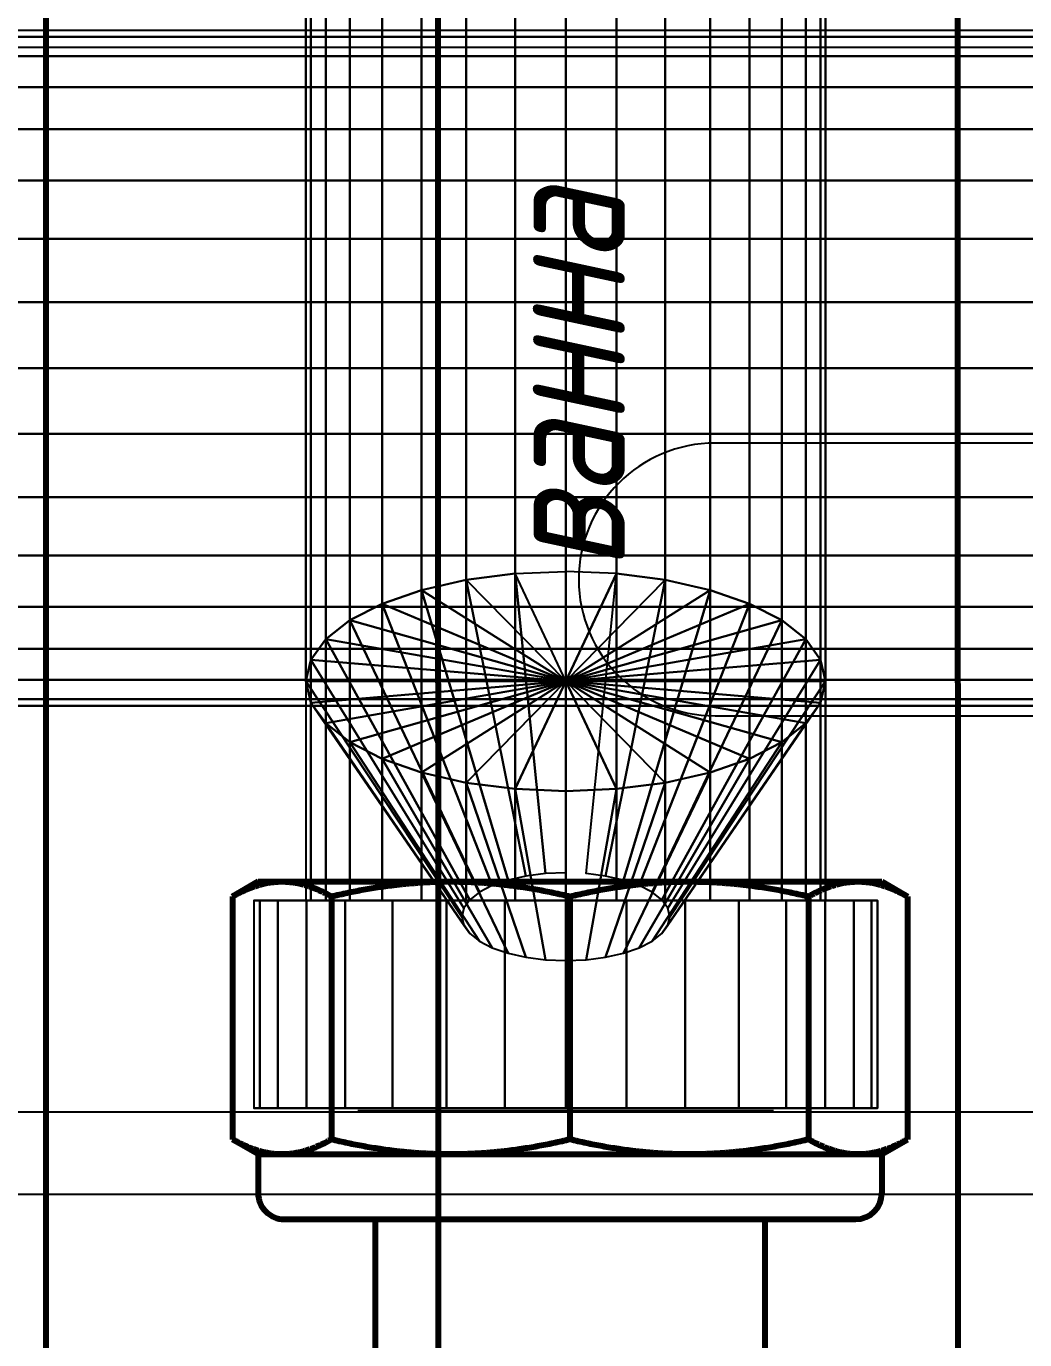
# Model space of a CAD drawing. Header units: millimetres. Extents: x -92220 to 11040, y -5929 to 27498.
# Drawn here: x 224.2 to 262.7, y 942.6 to 993.2 of the extents above; entities that cross this region are included whole.
import ezdxf
from ezdxf.enums import TextEntityAlignment as Align

# ---------------------------------------------------------------- set-up
doc = ezdxf.new("R2010")
doc.units = ezdxf.units.MM
doc.linetypes.add('DASHED', pattern=[19.05, 12.7, -6.35])
doc.layers.add('100 noprint', color=1, linetype='Continuous', plot=False)
for name, color, linetype in [('11 Водоразборный узел', 7, 'Continuous'), ('15 Конструкции 1', 7, 'Continuous'), ('23 Вода ветка 3', 7, 'Continuous'), ('24 Вода ветка 4', 7, 'Continuous'), ('25 Вода ветка 5', 7, 'Continuous')]:
    doc.layers.add(name, color=color, linetype=linetype)
doc.styles.add('ГОСТ-ISOCPEUR', font='isocpeui.ttf', dxfattribs={"width": 0.8})

# ---------------------------------------------------------------- blocks, each defined once
blk = doc.blocks.new('QMODEL_e17b8aaa_e9d4_400d_a0f2_fbeb3d9ce0b6')
at = {"color": 7, "invisible_edges": 14}
for points in [[(-1.560723, 20.393591, -34.549999), (-3.061467, 19.938345, -34.549999), (0, 12.547308, -34.549999)], [(0, 20.547308, -34.549999), (-1.560723, 20.393591, -34.549999), (0, 12.547308, -34.549999)], [(1.560723, 20.393591, -34.549999), (0, 20.547308, -34.549999), (0, 12.547308, -34.549999)], [(3.061467, 19.938345, -34.549999), (1.560723, 20.393591, -34.549999), (0, 12.547308, -34.549999)], [(-3.061467, 19.938345, -34.549999), (-4.444562, 19.199065, -34.549999), (0, 12.547308, -34.549999)], [(4.444562, 19.199065, -34.549999), (3.061467, 19.938345, -34.549999), (0, 12.547308, -34.549999)], [(-4.444562, 19.199065, -34.549999), (-5.656854, 18.204163, -34.549999), (0, 12.547308, -34.549999)], [(5.656854, 18.204163, -34.549999), (4.444562, 19.199065, -34.549999), (0, 12.547308, -34.549999)], [(-5.656854, 18.204163, -34.549999), (-6.651757, 16.99187, -34.549999), (0, 12.547308, -34.549999)], [(6.651757, 16.99187, -34.549999), (5.656854, 18.204163, -34.549999), (0, 12.547308, -34.549999)], [(-6.651757, 16.99187, -34.549999), (-7.391036, 15.608776, -34.549999), (0, 12.547308, -34.549999)], [(7.391036, 15.608776, -34.549999), (6.651757, 16.99187, -34.549999), (0, 12.547308, -34.549999)], [(-7.391036, 15.608776, -34.549999), (-7.846282, 14.108031, -34.549999), (0, 12.547308, -34.549999)], [(7.846282, 14.108031, -34.549999), (7.391036, 15.608776, -34.549999), (0, 12.547308, -34.549999)], [(-7.846282, 14.108031, -34.549999), (-8, 12.547308, -34.549999), (0, 12.547308, -34.549999)], [(8, 12.547308, -34.549999), (7.846282, 14.108031, -34.549999), (0, 12.547308, -34.549999)], [(-8, 12.547308, -34.549999), (-7.846282, 10.986586, -34.549999), (0, 12.547308, -34.549999)], [(-7.846282, 10.986586, -34.549999), (-7.391036, 9.485841, -34.549999), (0, 12.547308, -34.549999)], [(-7.391036, 9.485841, -34.549999), (-6.651757, 8.102747, -34.549999), (0, 12.547308, -34.549999)], [(-6.651757, 8.102747, -34.549999), (-5.656854, 6.890454, -34.549999), (0, 12.547308, -34.549999)], [(-5.656854, 6.890454, -34.549999), (-4.444562, 5.895552, -34.549999), (0, 12.547308, -34.549999)], [(-4.444562, 5.895552, -34.549999), (-3.061467, 5.156272, -34.549999), (0, 12.547308, -34.549999)], [(-3.061467, 5.156272, -34.549999), (-1.560723, 4.701026, -34.549999), (0, 12.547308, -34.549999)], [(-1.560723, 4.701026, -34.549999), (0, 4.547308, -34.549999), (0, 12.547308, -34.549999)], [(0, 4.547308, -34.549999), (1.560723, 4.701026, -34.549999), (0, 12.547308, -34.549999)], [(1.560723, 4.701026, -34.549999), (3.061467, 5.156272, -34.549999), (0, 12.547308, -34.549999)], [(3.061467, 5.156272, -34.549999), (4.444562, 5.895552, -34.549999), (0, 12.547308, -34.549999)], [(4.444562, 5.895552, -34.549999), (5.656854, 6.890454, -34.549999), (0, 12.547308, -34.549999)], [(5.656854, 6.890454, -34.549999), (6.651757, 8.102747, -34.549999), (0, 12.547308, -34.549999)], [(6.651757, 8.102747, -34.549999), (7.391036, 9.485841, -34.549999), (0, 12.547308, -34.549999)], [(7.391036, 9.485841, -34.549999), (7.846282, 10.986586, -34.549999), (0, 12.547308, -34.549999)], [(7.846282, 10.986586, -34.549999), (8, 12.547308, -34.549999), (0, 12.547308, -34.549999)]]:
    blk.add_3dface(points, dxfattribs=at)
at = {"color": 23}
mesh = blk.add_polymesh((2, 32), dxfattribs=dict(at, n_close=True))
for k, corner in enumerate([(-42.5, 12.547308, 7.050001), (-42.5, 10.011134, 6.800209), (-42.5, 7.572424, 6.060435), (-42.5, 5.324895, 4.859106), (-42.5, 3.35492, 3.242389), (-42.5, 1.738203, 1.272414), (-42.5, 0.536874, -0.975115), (-42.5, -0.2029, -3.413825), (-42.5, -0.452692, -5.949999), (-42.5, -0.2029, -8.486173), (-42.5, 0.536874, -10.924884), (-42.5, 1.738203, -13.172412), (-42.5, 3.35492, -15.142387), (-42.5, 5.324895, -16.759104), (-42.5, 7.572424, -17.960433), (-42.5, 10.011134, -18.700208), (-42.5, 12.547308, -18.949999), (-42.5, 15.083483, -18.700208), (-42.5, 17.522193, -17.960433), (-42.5, 19.769721, -16.759104), (-42.5, 21.739697, -15.142387), (-42.5, 23.356413, -13.172412), (-42.5, 24.557742, -10.924884), (-42.5, 25.297517, -8.486173), (-42.5, 25.547308, -5.949999), (-42.5, 25.297517, -3.413825), (-42.5, 24.557742, -0.975115), (-42.5, 23.356413, 1.272414), (-42.5, 21.739697, 3.242389), (-42.5, 19.769721, 4.859106), (-42.5, 17.522193, 6.060435), (-42.5, 15.083483, 6.800209), (40.5, 12.547308, 7.050001), (40.5, 10.011134, 6.800209), (40.5, 7.572424, 6.060435), (40.5, 5.324895, 4.859106), (40.5, 3.35492, 3.242389), (40.5, 1.738203, 1.272414), (40.5, 0.536874, -0.975115), (40.5, -0.2029, -3.413825), (40.5, -0.452692, -5.949999), (40.5, -0.2029, -8.486173), (40.5, 0.536874, -10.924884), (40.5, 1.738203, -13.172412), (40.5, 3.35492, -15.142387), (40.5, 5.324895, -16.759104), (40.5, 7.572424, -17.960433), (40.5, 10.011134, -18.700208), (40.5, 12.547308, -18.949999), (40.5, 15.083483, -18.700208), (40.5, 17.522193, -17.960433), (40.5, 19.769721, -16.759104), (40.5, 21.739697, -15.142387), (40.5, 23.356413, -13.172412), (40.5, 24.557742, -10.924884), (40.5, 25.297517, -8.486173), (40.5, 25.547308, -5.949999), (40.5, 25.297517, -3.413825), (40.5, 24.557742, -0.975115), (40.5, 23.356413, 1.272414), (40.5, 21.739697, 3.242389), (40.5, 19.769721, 4.859106), (40.5, 17.522193, 6.060435), (40.5, 15.083483, 6.800209)]):
    mesh.set_mesh_vertex(divmod(k, 32), corner)
mesh = blk.add_polymesh((2, 32), dxfattribs=dict(at, n_close=True))
for k, corner in enumerate([(-12, 12.547308, -34.449999), (-11.769423, 10.206225, -34.449999), (-11.086554, 7.955107, -34.449999), (-9.977635, 5.880466, -34.449999), (-8.485281, 4.062027, -34.449999), (-6.666843, 2.569673, -34.449999), (-4.592201, 1.460754, -34.449999), (-2.341084, 0.777885, -34.449999), (0, 0.547308, -34.449999), (2.341084, 0.777885, -34.449999), (4.592201, 1.460754, -34.449999), (6.666843, 2.569673, -34.449999), (8.485281, 4.062027, -34.449999), (9.977635, 5.880466, -34.449999), (11.086554, 7.955107, -34.449999), (11.769423, 10.206225, -34.449999), (12, 12.547308, -34.449999), (11.769423, 14.888392, -34.449999), (11.086554, 17.13951, -34.449999), (9.977635, 19.214151, -34.449999), (8.485281, 21.03259, -34.449999), (6.666843, 22.524944, -34.449999), (4.592201, 23.633863, -34.449999), (2.341084, 24.316732, -34.449999), (0, 24.547308, -34.449999), (-2.341084, 24.316732, -34.449999), (-4.592201, 23.633863, -34.449999), (-6.666843, 22.524944, -34.449999), (-8.485281, 21.03259, -34.449999), (-9.977635, 19.214151, -34.449999), (-11.086554, 17.13951, -34.449999), (-11.769423, 14.888392, -34.449999), (-12, 12.547308, -26.449999), (-11.769423, 10.206225, -26.449999), (-11.086554, 7.955107, -26.449999), (-9.977635, 5.880466, -26.449999), (-8.485281, 4.062027, -26.449999), (-6.666843, 2.569673, -26.449999), (-4.592201, 1.460754, -26.449999), (-2.341084, 0.777885, -26.449999), (0, 0.547308, -26.449999), (2.341084, 0.777885, -26.449999), (4.592201, 1.460754, -26.449999), (6.666843, 2.569673, -26.449999), (8.485281, 4.062027, -26.449999), (9.977635, 5.880466, -26.449999), (11.086554, 7.955107, -26.449999), (11.769423, 10.206225, -26.449999), (12, 12.547308, -26.449999), (11.769423, 14.888392, -26.449999), (11.086554, 17.13951, -26.449999), (9.977635, 19.214151, -26.449999), (8.485281, 21.03259, -26.449999), (6.666843, 22.524944, -26.449999), (4.592201, 23.633863, -26.449999), (2.341084, 24.316732, -26.449999), (0, 24.547308, -26.449999), (-2.341084, 24.316732, -26.449999), (-4.592201, 23.633863, -26.449999), (-6.666843, 22.524944, -26.449999), (-8.485281, 21.03259, -26.449999), (-9.977635, 19.214151, -26.449999), (-11.086554, 17.13951, -26.449999), (-11.769423, 14.888392, -26.449999)]):
    mesh.set_mesh_vertex(divmod(k, 32), corner)
mesh = blk.add_polymesh((2, 32), dxfattribs=dict(at, n_close=True))
for k, corner in enumerate([(0, 12.547308, -34.449999), (0, 12.547308, -34.449999), (0, 12.547308, -34.449999), (0, 12.547308, -34.449999), (0, 12.547308, -34.449999), (0, 12.547308, -34.449999), (0, 12.547308, -34.449999), (0, 12.547308, -34.449999), (0, 12.547308, -34.449999), (0, 12.547308, -34.449999), (0, 12.547308, -34.449999), (0, 12.547308, -34.449999), (0, 12.547308, -34.449999), (0, 12.547308, -34.449999), (0, 12.547308, -34.449999), (0, 12.547308, -34.449999), (0, 12.547308, -34.449999), (0, 12.547308, -34.449999), (0, 12.547308, -34.449999), (0, 12.547308, -34.449999), (0, 12.547308, -34.449999), (0, 12.547308, -34.449999), (0, 12.547308, -34.449999), (0, 12.547308, -34.449999), (0, 12.547308, -34.449999), (0, 12.547308, -34.449999), (0, 12.547308, -34.449999), (0, 12.547308, -34.449999), (0, 12.547308, -34.449999), (0, 12.547308, -34.449999), (0, 12.547308, -34.449999), (0, 12.547308, -34.449999), (-12, 12.547308, -34.449999), (-11.769423, 10.206225, -34.449999), (-11.086554, 7.955107, -34.449999), (-9.977635, 5.880466, -34.449999), (-8.485281, 4.062027, -34.449999), (-6.666843, 2.569673, -34.449999), (-4.592201, 1.460754, -34.449999), (-2.341084, 0.777885, -34.449999), (0, 0.547308, -34.449999), (2.341084, 0.777885, -34.449999), (4.592201, 1.460754, -34.449999), (6.666843, 2.569673, -34.449999), (8.485281, 4.062027, -34.449999), (9.977635, 5.880466, -34.449999), (11.086554, 7.955107, -34.449999), (11.769423, 10.206225, -34.449999), (12, 12.547308, -34.449999), (11.769423, 14.888392, -34.449999), (11.086554, 17.13951, -34.449999), (9.977635, 19.214151, -34.449999), (8.485281, 21.03259, -34.449999), (6.666843, 22.524944, -34.449999), (4.592201, 23.633863, -34.449999), (2.341084, 24.316732, -34.449999), (0, 24.547308, -34.449999), (-2.341084, 24.316732, -34.449999), (-4.592201, 23.633863, -34.449999), (-6.666843, 22.524944, -34.449999), (-8.485281, 21.03259, -34.449999), (-9.977635, 19.214151, -34.449999), (-11.086554, 17.13951, -34.449999), (-11.769423, 14.888392, -34.449999)]):
    mesh.set_mesh_vertex(divmod(k, 32), corner)
mesh = blk.add_polymesh((2, 32), dxfattribs=dict(at, n_close=True))
for k, corner in enumerate([(0, 12.547308, -26.449999), (0, 12.547308, -26.449999), (0, 12.547308, -26.449999), (0, 12.547308, -26.449999), (0, 12.547308, -26.449999), (0, 12.547308, -26.449999), (0, 12.547308, -26.449999), (0, 12.547308, -26.449999), (0, 12.547308, -26.449999), (0, 12.547308, -26.449999), (0, 12.547308, -26.449999), (0, 12.547308, -26.449999), (0, 12.547308, -26.449999), (0, 12.547308, -26.449999), (0, 12.547308, -26.449999), (0, 12.547308, -26.449999), (0, 12.547308, -26.449999), (0, 12.547308, -26.449999), (0, 12.547308, -26.449999), (0, 12.547308, -26.449999), (0, 12.547308, -26.449999), (0, 12.547308, -26.449999), (0, 12.547308, -26.449999), (0, 12.547308, -26.449999), (0, 12.547308, -26.449999), (0, 12.547308, -26.449999), (0, 12.547308, -26.449999), (0, 12.547308, -26.449999), (0, 12.547308, -26.449999), (0, 12.547308, -26.449999), (0, 12.547308, -26.449999), (0, 12.547308, -26.449999), (-12, 12.547308, -26.449999), (-11.769423, 10.206225, -26.449999), (-11.086554, 7.955107, -26.449999), (-9.977635, 5.880466, -26.449999), (-8.485281, 4.062027, -26.449999), (-6.666843, 2.569673, -26.449999), (-4.592201, 1.460754, -26.449999), (-2.341084, 0.777885, -26.449999), (0, 0.547308, -26.449999), (2.341084, 0.777885, -26.449999), (4.592201, 1.460754, -26.449999), (6.666843, 2.569673, -26.449999), (8.485281, 4.062027, -26.449999), (9.977635, 5.880466, -26.449999), (11.086554, 7.955107, -26.449999), (11.769423, 10.206225, -26.449999), (12, 12.547308, -26.449999), (11.769423, 14.888392, -26.449999), (11.086554, 17.13951, -26.449999), (9.977635, 19.214151, -26.449999), (8.485281, 21.03259, -26.449999), (6.666843, 22.524944, -26.449999), (4.592201, 23.633863, -26.449999), (2.341084, 24.316732, -26.449999), (0, 24.547308, -26.449999), (-2.341084, 24.316732, -26.449999), (-4.592201, 23.633863, -26.449999), (-6.666843, 22.524944, -26.449999), (-8.485281, 21.03259, -26.449999), (-9.977635, 19.214151, -26.449999), (-11.086554, 17.13951, -26.449999), (-11.769423, 14.888392, -26.449999)]):
    mesh.set_mesh_vertex(divmod(k, 32), corner)
mesh = blk.add_polymesh((2, 32), dxfattribs=dict(at, n_close=True))
for k, corner in enumerate([(-10, 12.547308, -26.449999), (-9.807853, 10.596405, -26.449999), (-9.238795, 8.720474, -26.449999), (-8.314696, 6.991606, -26.449999), (-7.071068, 5.476241, -26.449999), (-5.555702, 4.232612, -26.449999), (-3.826834, 3.308513, -26.449999), (-1.950903, 2.739456, -26.449999), (0, 2.547308, -26.449999), (1.950903, 2.739456, -26.449999), (3.826834, 3.308513, -26.449999), (5.555702, 4.232612, -26.449999), (7.071068, 5.476241, -26.449999), (8.314696, 6.991606, -26.449999), (9.238795, 8.720474, -26.449999), (9.807853, 10.596405, -26.449999), (10, 12.547308, -26.449999), (9.807853, 14.498212, -26.449999), (9.238795, 16.374143, -26.449999), (8.314696, 18.103011, -26.449999), (7.071068, 19.618376, -26.449999), (5.555702, 20.862005, -26.449999), (3.826834, 21.786104, -26.449999), (1.950903, 22.355161, -26.449999), (0, 22.547308, -26.449999), (-1.950903, 22.355161, -26.449999), (-3.826834, 21.786104, -26.449999), (-5.555702, 20.862005, -26.449999), (-7.071068, 19.618376, -26.449999), (-8.314696, 18.103011, -26.449999), (-9.238795, 16.374143, -26.449999), (-9.807853, 14.498212, -26.449999), (-10, 12.547308, -5.949999), (-9.807853, 10.596405, -5.949999), (-9.238795, 8.720474, -5.949999), (-8.314696, 6.991606, -5.949999), (-7.071068, 5.476241, -5.949999), (-5.555702, 4.232612, -5.949999), (-3.826834, 3.308513, -5.949999), (-1.950903, 2.739456, -5.949999), (0, 2.547308, -5.949999), (1.950903, 2.739456, -5.949999), (3.826834, 3.308513, -5.949999), (5.555702, 4.232612, -5.949999), (7.071068, 5.476241, -5.949999), (8.314696, 6.991606, -5.949999), (9.238795, 8.720474, -5.949999), (9.807853, 10.596405, -5.949999), (10, 12.547308, -5.949999), (9.807853, 14.498212, -5.949999), (9.238795, 16.374143, -5.949999), (8.314696, 18.103011, -5.949999), (7.071068, 19.618376, -5.949999), (5.555702, 20.862005, -5.949999), (3.826834, 21.786104, -5.949999), (1.950903, 22.355161, -5.949999), (0, 22.547308, -5.949999), (-1.950903, 22.355161, -5.949999), (-3.826834, 21.786104, -5.949999), (-5.555702, 20.862005, -5.949999), (-7.071068, 19.618376, -5.949999), (-8.314696, 18.103011, -5.949999), (-9.238795, 16.374143, -5.949999), (-9.807853, 14.498212, -5.949999)]):
    mesh.set_mesh_vertex(divmod(k, 32), corner)
mesh = blk.add_polymesh((2, 32), dxfattribs=dict(at, n_close=True))
for k, corner in enumerate([(0, 12.547308, -26.449999), (0, 12.547308, -26.449999), (0, 12.547308, -26.449999), (0, 12.547308, -26.449999), (0, 12.547308, -26.449999), (0, 12.547308, -26.449999), (0, 12.547308, -26.449999), (0, 12.547308, -26.449999), (0, 12.547308, -26.449999), (0, 12.547308, -26.449999), (0, 12.547308, -26.449999), (0, 12.547308, -26.449999), (0, 12.547308, -26.449999), (0, 12.547308, -26.449999), (0, 12.547308, -26.449999), (0, 12.547308, -26.449999), (0, 12.547308, -26.449999), (0, 12.547308, -26.449999), (0, 12.547308, -26.449999), (0, 12.547308, -26.449999), (0, 12.547308, -26.449999), (0, 12.547308, -26.449999), (0, 12.547308, -26.449999), (0, 12.547308, -26.449999), (0, 12.547308, -26.449999), (0, 12.547308, -26.449999), (0, 12.547308, -26.449999), (0, 12.547308, -26.449999), (0, 12.547308, -26.449999), (0, 12.547308, -26.449999), (0, 12.547308, -26.449999), (0, 12.547308, -26.449999), (-10, 12.547308, -26.449999), (-9.807853, 10.596405, -26.449999), (-9.238795, 8.720474, -26.449999), (-8.314696, 6.991606, -26.449999), (-7.071068, 5.476241, -26.449999), (-5.555702, 4.232612, -26.449999), (-3.826834, 3.308513, -26.449999), (-1.950903, 2.739456, -26.449999), (0, 2.547308, -26.449999), (1.950903, 2.739456, -26.449999), (3.826834, 3.308513, -26.449999), (5.555702, 4.232612, -26.449999), (7.071068, 5.476241, -26.449999), (8.314696, 6.991606, -26.449999), (9.238795, 8.720474, -26.449999), (9.807853, 10.596405, -26.449999), (10, 12.547308, -26.449999), (9.807853, 14.498212, -26.449999), (9.238795, 16.374143, -26.449999), (8.314696, 18.103011, -26.449999), (7.071068, 19.618376, -26.449999), (5.555702, 20.862005, -26.449999), (3.826834, 21.786104, -26.449999), (1.950903, 22.355161, -26.449999), (0, 22.547308, -26.449999), (-1.950903, 22.355161, -26.449999), (-3.826834, 21.786104, -26.449999), (-5.555702, 20.862005, -26.449999), (-7.071068, 19.618376, -26.449999), (-8.314696, 18.103011, -26.449999), (-9.238795, 16.374143, -26.449999), (-9.807853, 14.498212, -26.449999)]):
    mesh.set_mesh_vertex(divmod(k, 32), corner)
mesh = blk.add_polymesh((2, 32), dxfattribs=dict(at, n_close=True))
for k, corner in enumerate([(0, 12.547308, -5.949999), (0, 12.547308, -5.949999), (0, 12.547308, -5.949999), (0, 12.547308, -5.949999), (0, 12.547308, -5.949999), (0, 12.547308, -5.949999), (0, 12.547308, -5.949999), (0, 12.547308, -5.949999), (0, 12.547308, -5.949999), (0, 12.547308, -5.949999), (0, 12.547308, -5.949999), (0, 12.547308, -5.949999), (0, 12.547308, -5.949999), (0, 12.547308, -5.949999), (0, 12.547308, -5.949999), (0, 12.547308, -5.949999), (0, 12.547308, -5.949999), (0, 12.547308, -5.949999), (0, 12.547308, -5.949999), (0, 12.547308, -5.949999), (0, 12.547308, -5.949999), (0, 12.547308, -5.949999), (0, 12.547308, -5.949999), (0, 12.547308, -5.949999), (0, 12.547308, -5.949999), (0, 12.547308, -5.949999), (0, 12.547308, -5.949999), (0, 12.547308, -5.949999), (0, 12.547308, -5.949999), (0, 12.547308, -5.949999), (0, 12.547308, -5.949999), (0, 12.547308, -5.949999), (-10, 12.547308, -5.949999), (-9.807853, 10.596405, -5.949999), (-9.238795, 8.720474, -5.949999), (-8.314696, 6.991606, -5.949999), (-7.071068, 5.476241, -5.949999), (-5.555702, 4.232612, -5.949999), (-3.826834, 3.308513, -5.949999), (-1.950903, 2.739456, -5.949999), (0, 2.547308, -5.949999), (1.950903, 2.739456, -5.949999), (3.826834, 3.308513, -5.949999), (5.555702, 4.232612, -5.949999), (7.071068, 5.476241, -5.949999), (8.314696, 6.991606, -5.949999), (9.238795, 8.720474, -5.949999), (9.807853, 10.596405, -5.949999), (10, 12.547308, -5.949999), (9.807853, 14.498212, -5.949999), (9.238795, 16.374143, -5.949999), (8.314696, 18.103011, -5.949999), (7.071068, 19.618376, -5.949999), (5.555702, 20.862005, -5.949999), (3.826834, 21.786104, -5.949999), (1.950903, 22.355161, -5.949999), (0, 22.547308, -5.949999), (-1.950903, 22.355161, -5.949999), (-3.826834, 21.786104, -5.949999), (-5.555702, 20.862005, -5.949999), (-7.071068, 19.618376, -5.949999), (-8.314696, 18.103011, -5.949999), (-9.238795, 16.374143, -5.949999), (-9.807853, 14.498212, -5.949999)]):
    mesh.set_mesh_vertex(divmod(k, 32), corner)
mesh = blk.add_polymesh((2, 32), dxfattribs=dict(at, n_close=True))
for k, corner in enumerate([(0, 14.952251, -25.38358), (-0.780361, 14.882593, -25.416062), (-1.530734, 14.676297, -25.512259), (-2.222281, 14.34129, -25.668475), (-2.828427, 13.890445, -25.878707), (-3.325878, 13.34109, -26.134876), (-3.695518, 12.714336, -26.427136), (-3.923141, 12.034267, -26.744257), (-4, 11.32702, -27.074051), (-3.923141, 10.619772, -27.403846), (-3.695518, 9.939703, -27.720967), (-3.325878, 9.312949, -28.013227), (-2.828427, 8.763594, -28.269396), (-2.222281, 8.31275, -28.479627), (-1.530734, 7.977742, -28.635844), (-0.780361, 7.771446, -28.732041), (0, 7.701788, -28.764523), (0.780361, 7.771446, -28.732041), (1.530734, 7.977742, -28.635844), (2.222281, 8.31275, -28.479627), (2.828427, 8.763594, -28.269396), (3.325878, 9.312949, -28.013227), (3.695518, 9.939703, -27.720967), (3.923141, 10.619772, -27.403846), (4, 11.32702, -27.074051), (3.923141, 12.034267, -26.744257), (3.695518, 12.714336, -26.427136), (3.325878, 13.34109, -26.134876), (2.828427, 13.890445, -25.878707), (2.222281, 14.34129, -25.668475), (1.530734, 14.676297, -25.512259), (0.780361, 14.882593, -25.416062), (0, 16.163919, -13.784793), (-1.950903, 15.989775, -13.865997), (-3.826834, 15.474033, -14.106491), (-5.555702, 14.636515, -14.497032), (-7.071068, 13.509405, -15.022612), (-8.314696, 12.136017, -15.663033), (-9.238795, 10.56913, -16.393683), (-9.807853, 8.868959, -17.186485), (-10, 7.10084, -18.010972), (-9.807853, 5.332721, -18.835459), (-9.238795, 3.63255, -19.628261), (-8.314696, 2.065663, -20.358912), (-7.071068, 0.692275, -20.999333), (-5.555702, -0.434835, -21.524912), (-3.826834, -1.272354, -21.915453), (-1.950903, -1.788095, -22.155947), (0, -1.962239, -22.237152), (1.950903, -1.788095, -22.155947), (3.826834, -1.272354, -21.915453), (5.555702, -0.434835, -21.524912), (7.071068, 0.692275, -20.999333), (8.314696, 2.065663, -20.358912), (9.238795, 3.63255, -19.628261), (9.807853, 5.332721, -18.835459), (10, 7.10084, -18.010972), (9.807853, 8.868959, -17.186485), (9.238795, 10.56913, -16.393683), (8.314696, 12.136017, -15.663033), (7.071068, 13.509405, -15.022612), (5.555702, 14.636515, -14.497032), (3.826834, 15.474033, -14.106491), (1.950903, 15.989775, -13.865997)]):
    mesh.set_mesh_vertex(divmod(k, 32), corner)
mesh = blk.add_polymesh((2, 32), dxfattribs=dict(at, n_close=True))
for k, corner in enumerate([(0, 1.372279, 17.935983), (1.950903, 1.198134, 17.854778), (3.826834, 0.682393, 17.614284), (5.555702, -0.155125, 17.223743), (7.071068, -1.282235, 16.698163), (8.314696, -2.655623, 16.057742), (9.238795, -4.22251, 15.32709), (9.807853, -5.92268, 14.534288), (10, -7.690799, 13.7098), (9.807853, -9.458918, 12.885313), (9.238795, -11.159089, 12.09251), (8.314696, -12.725976, 11.361859), (7.071068, -14.099363, 10.721438), (5.555702, -15.226473, 10.195858), (3.826834, -16.063991, 9.805317), (1.950903, -16.579733, 9.564823), (0, -16.753877, 9.483618), (-1.950903, -16.579733, 9.564823), (-3.826834, -16.063991, 9.805317), (-5.555702, -15.226473, 10.195858), (-7.071068, -14.099363, 10.721438), (-8.314696, -12.725976, 11.361859), (-9.238795, -11.159089, 12.09251), (-9.807853, -9.458918, 12.885313), (-10, -7.690799, 13.7098), (-9.807853, -5.92268, 14.534288), (-9.238795, -4.22251, 15.32709), (-8.314696, -2.655623, 16.057742), (-7.071068, -1.282235, 16.698163), (-5.555702, -0.155125, 17.223743), (-3.826834, 0.682393, 17.614284), (-1.950903, 1.198134, 17.854778), (0, 16.163918, -13.78479), (1.950903, 15.989773, -13.865995), (3.826834, 15.474032, -14.106489), (5.555702, 14.636514, -14.49703), (7.071068, 13.509404, -15.02261), (8.314696, 12.136016, -15.663031), (9.238795, 10.569129, -16.393682), (9.807853, 8.868959, -17.186485), (10, 7.10084, -18.010972), (9.807853, 5.332721, -18.83546), (9.238795, 3.63255, -19.628262), (8.314696, 2.065663, -20.358914), (7.071068, 0.692276, -20.999335), (5.555702, -0.434834, -21.524915), (3.826834, -1.272352, -21.915456), (1.950903, -1.788094, -22.15595), (0, -1.962238, -22.237155), (-1.950903, -1.788094, -22.15595), (-3.826834, -1.272352, -21.915456), (-5.555702, -0.434834, -21.524915), (-7.071068, 0.692276, -20.999335), (-8.314696, 2.065663, -20.358914), (-9.238795, 3.63255, -19.628262), (-9.807853, 5.332721, -18.83546), (-10, 7.10084, -18.010972), (-9.807853, 8.868959, -17.186485), (-9.238795, 10.569129, -16.393682), (-8.314696, 12.136016, -15.663031), (-7.071068, 13.509404, -15.02261), (-5.555702, 14.636514, -14.49703), (-3.826834, 15.474032, -14.106489), (-1.950903, 15.989773, -13.865995)]):
    mesh.set_mesh_vertex(divmod(k, 32), corner)
mesh = blk.add_polymesh((2, 32), dxfattribs=dict(at, n_close=True))
for k, corner in enumerate([(0, 7.10084, -18.010972), (0, 7.10084, -18.010972), (0, 7.10084, -18.010972), (0, 7.10084, -18.010972), (0, 7.10084, -18.010972), (0, 7.10084, -18.010972), (0, 7.10084, -18.010972), (0, 7.10084, -18.010972), (0, 7.10084, -18.010972), (0, 7.10084, -18.010972), (0, 7.10084, -18.010972), (0, 7.10084, -18.010972), (0, 7.10084, -18.010972), (0, 7.10084, -18.010972), (0, 7.10084, -18.010972), (0, 7.10084, -18.010972), (0, 7.10084, -18.010972), (0, 7.10084, -18.010972), (0, 7.10084, -18.010972), (0, 7.10084, -18.010972), (0, 7.10084, -18.010972), (0, 7.10084, -18.010972), (0, 7.10084, -18.010972), (0, 7.10084, -18.010972), (0, 7.10084, -18.010972), (0, 7.10084, -18.010972), (0, 7.10084, -18.010972), (0, 7.10084, -18.010972), (0, 7.10084, -18.010972), (0, 7.10084, -18.010972), (0, 7.10084, -18.010972), (0, 7.10084, -18.010972), (0, 16.163918, -13.78479), (1.950903, 15.989773, -13.865995), (3.826834, 15.474032, -14.106489), (5.555702, 14.636514, -14.49703), (7.071068, 13.509404, -15.02261), (8.314696, 12.136016, -15.663031), (9.238795, 10.569129, -16.393682), (9.807853, 8.868959, -17.186485), (10, 7.10084, -18.010972), (9.807853, 5.332721, -18.83546), (9.238795, 3.63255, -19.628262), (8.314696, 2.065663, -20.358914), (7.071068, 0.692276, -20.999335), (5.555702, -0.434834, -21.524915), (3.826834, -1.272352, -21.915456), (1.950903, -1.788094, -22.15595), (0, -1.962238, -22.237155), (-1.950903, -1.788094, -22.15595), (-3.826834, -1.272352, -21.915456), (-5.555702, -0.434834, -21.524915), (-7.071068, 0.692276, -20.999335), (-8.314696, 2.065663, -20.358914), (-9.238795, 3.63255, -19.628262), (-9.807853, 5.332721, -18.83546), (-10, 7.10084, -18.010972), (-9.807853, 8.868959, -17.186485), (-9.238795, 10.569129, -16.393682), (-8.314696, 12.136016, -15.663031), (-7.071068, 13.509404, -15.02261), (-5.555702, 14.636514, -14.49703), (-3.826834, 15.474032, -14.106489), (-1.950903, 15.989773, -13.865995)]):
    mesh.set_mesh_vertex(divmod(k, 32), corner)
blk = doc.blocks.new('A$C14EC3C771')
at = {"color": 0, "linetype": 'Continuous', "lineweight": -2}
for p, q in [((-31, 12), (-30.43, 12.988)), ((-30.429, 12.989), (-21.071, 12.989)), ((-20.5, 12), (-21.07, 12.988)), ((-31, 11.086), (-31, 12)), ((-20.5, 11.086), (-20.5, 12)), ((-20.5, 12), (-19, 12)), ((-31, 4.591), (-31, 11.086)), ((-20.5, 4.591), (-20.5, 11.086)), ((-18, -11), (-18, 11)), ((-30.429, 9.183), (-21.071, 9.183)), ((-18, 7.5), (-7, 7.5)), ((-31, -4.594), (-31, 4.591)), ((-20.5, -4.594), (-20.5, 4.591)), ((-30.429, -0.002), (-21.071, -0.002)), ((-31, -11.087), (-31, -4.594)), ((-20.5, -11.087), (-20.5, -4.594)), ((-18, -7.5), (-7, -7.5)), ((-30.429, -9.185), (-21.071, -9.185)), ((-31, -12), (-31, -11.087)), ((-20.5, -12), (-20.5, -11.087)), ((-31, -12), (-30.43, -12.988)), ((-20.5, -12), (-21.07, -12.988)), ((-20.5, -12), (-19, -12)), ((-30.429, -12.989), (-21.071, -12.989))]:
    blk.add_line(p, q, dxfattribs=at)
for centre, start, end in [((-19, 11), 0, 90), ((-19, -11), 270, 0)]:
    blk.add_arc(centre, 1, start, end, dxfattribs=at)
for points, weights in [([(-31, 11.086), (-31, 12), (-30.429, 12.989)], [1, 1.02039017055, 1]), ([(-30.429, 12.989), (-30.429, 12.988), (-30.43, 12.988)], [1, 1.00000643757, 1.00001287108]), ([(-21.071, 12.989), (-20.5, 12), (-20.5, 11.086)], [1, 1.02039017055, 1]), ([(-21.07, 12.988), (-21.071, 12.988), (-21.071, 12.989)], [1.00001287108, 1.00000643757, 1]), ([(-30.429, 9.183), (-31, 10.172), (-31, 11.086)], [1, 1.02039017055, 1]), ([(-20.5, 11.086), (-20.5, 10.172), (-21.071, 9.183)], [1, 1.02039017055, 1]), ([(-31, 4.591), (-31, 6.796), (-30.429, 9.183)], [1, 1.02039017055, 1]), ([(-21.071, 9.183), (-20.5, 6.796), (-20.5, 4.591)], [1, 1.02039017055, 1]), ([(-30.429, -0.002), (-31, 2.386), (-31, 4.591)], [1, 1.02039017055, 1]), ([(-20.5, 4.591), (-20.5, 2.386), (-21.071, -0.002)], [1, 1.02039017055, 1]), ([(-31, -4.594), (-31, -2.388), (-30.429, -0.002)], [1, 1.02039017055, 1]), ([(-21.071, -0.002), (-20.5, -2.388), (-20.5, -4.594)], [1, 1.02039017055, 1]), ([(-30.429, -9.185), (-31, -6.799), (-31, -4.594)], [1, 1.02039017055, 1]), ([(-20.5, -4.594), (-20.5, -6.799), (-21.071, -9.185)], [1, 1.02039017055, 1]), ([(-31, -11.087), (-31, -10.174), (-30.429, -9.185)], [1, 1.02039017055, 1]), ([(-21.071, -9.185), (-20.5, -10.174), (-20.5, -11.087)], [1, 1.02039017055, 1]), ([(-30.429, -12.989), (-31, -12), (-31, -11.087)], [1, 1.02039017055, 1]), ([(-20.5, -11.087), (-20.5, -12), (-21.071, -12.989)], [1, 1.02039017055, 1])]:
    blk.add_rational_spline(points, weights, degree=2, dxfattribs=at)

msp = doc.modelspace()

# ---------------------------------------------------------------- linework, layer by layer
at = {"layer": '100 noprint', "color": 2, "linetype": 'DASHED', "ltscale": 10}
msp.add_line((11039.857, 980), (0, 980), dxfattribs=at)
at = {"layer": '100 noprint', "color": 2}
msp.add_line((183.984, 948.187), (397.993, 948.187), dxfattribs=at)
at = {"layer": '15 Конструкции 1'}
for p, q in [((134, 992.361), (484, 992.361)), ((267.25, 977.111), (250.75, 977.111)), ((250.75, 966.611), (267.25, 966.611)), ((134, 951.361), (484, 951.361))]:
    msp.add_line(p, q, dxfattribs=at)
msp.add_arc((250.75, 971.861), 5.25, 90, 270, dxfattribs=at)
at = {"layer": '23 Вода ветка 3', "color": 1, "lineweight": 80}
msp.add_lwpolyline([(225, 414.446), (225, 1002.793)], dxfattribs=at)
at = {"layer": '25 Вода ветка 5', "color": 1, "lineweight": 80}
for points in [[(240.298, 344.516), (240.083, 1002.793)], [(260.298, 344.516), (260.083, 1002.793)]]:
    msp.add_lwpolyline(points, dxfattribs=at)

# ---------------------------------------------------------------- block references
at = {"layer": '11 Водоразборный узел', "extrusion": (0, 1, 0), "rotation": 180}
msp.add_blockref('QMODEL_e17b8aaa_e9d4_400d_a0f2_fbeb3d9ce0b6', (-245, 12.547, 985.95), dxfattribs=at)
at = {"layer": '24 Вода ветка 4', "color": 5, "lineweight": 80, "rotation": 270}
msp.add_blockref('A$C14EC3C771', (245.163, 929.227), dxfattribs=at)

# ---------------------------------------------------------------- texts
at = {"layer": '100 noprint', "color": 1, "style": 'ГОСТ-ISOCPEUR', "width": 0.8}
msp.add_text('ванна', height=5, rotation=90, dxfattribs=at).set_placement((247.272, 986.845), align=Align.RIGHT)

doc.saveas('drawing.dxf')
